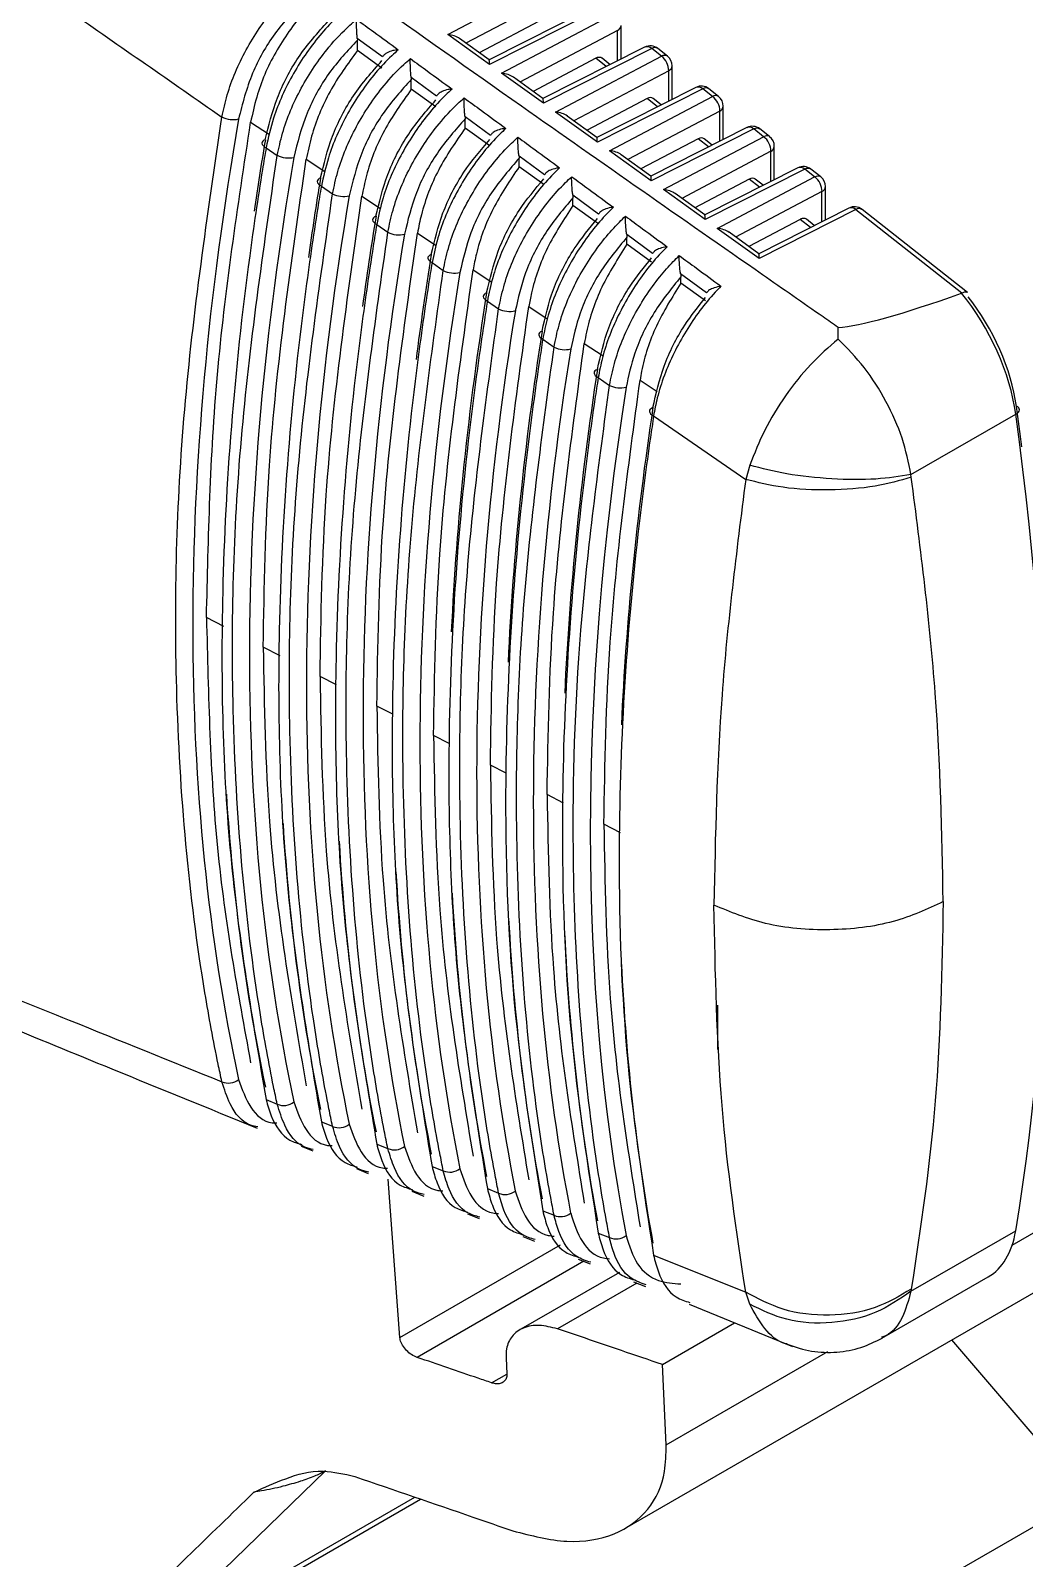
# Model space of a CAD drawing. Extents: x 7 to 135, y 1 to 99.
# Drawn here: x 21.855 to 22.663, y 11.127 to 12.37 of the extents above; entities that cross this region are included whole.
import ezdxf

# ---------------------------------------------------------------- set-up
doc = ezdxf.new("R2010")
doc.units = 0
doc.header["$MEASUREMENT"] = 0
doc.layers.add('OBJECT', color=7, linetype='CONTINUOUS')

msp = doc.modelspace()

# ---------------------------------------------------------------- linework, layer by layer
at = {"layer": 'OBJECT'}
for p, q in [((22.194, 12.3665), (22.2847, 12.4143)), ((22.2906, 12.4025), (22.2089, 12.3594)), ((22.273, 12.3799), (22.2196, 12.3517)), ((22.3126, 12.3889), (22.2277, 12.3459)), ((22.3184, 12.3878), (22.228, 12.3421)), ((22.2378, 12.335), (22.3262, 12.3816)), ((22.228, 12.3421), (22.194, 12.3665)), ((22.3321, 12.3698), (22.2528, 12.3279)), ((22.3321, 12.3451), (22.3321, 12.3698)), ((22.335, 12.3465), (22.335, 12.3738)), ((22.1411, 12.3484), (22.1205, 12.3633)), ((22.1206, 12.3535), (22.1206, 12.362)), ((22.1406, 12.3391), (22.1206, 12.3535)), ((22.2277, 12.3459), (22.2036, 12.3633)), ((22.3541, 12.3562), (22.2715, 12.3144)), ((22.3599, 12.3551), (22.2718, 12.3106)), ((22.3678, 12.3489), (22.3599, 12.3551)), ((22.3727, 12.3489), (22.3648, 12.3551)), ((22.3146, 12.3472), (22.2635, 12.3202)), ((22.2817, 12.3035), (22.3678, 12.3489)), ((22.323, 12.3405), (22.3146, 12.3472)), ((22.3261, 12.342), (22.3195, 12.3472)), ((22.3765, 12.3138), (22.3765, 12.3411)), ((22.185, 12.3165), (22.1643, 12.3315)), ((22.1644, 12.322), (22.1644, 12.33)), ((22.2718, 12.3106), (22.2378, 12.335)), ((22.2715, 12.3144), (22.2474, 12.3318)), ((22.3737, 12.337), (22.2966, 12.2964)), ((22.3737, 12.3124), (22.3737, 12.337)), ((22.1844, 12.3076), (22.1644, 12.322)), ((22.3957, 12.3235), (22.3154, 12.2829)), ((22.4014, 12.3224), (22.3157, 12.279)), ((22.3255, 12.272), (22.4093, 12.3161)), ((22.3676, 12.3093), (22.3611, 12.3145)), ((22.4093, 12.3161), (22.4014, 12.3224)), ((22.4143, 12.3162), (22.4064, 12.3224)), ((22.3157, 12.279), (22.2817, 12.3035)), ((22.3561, 12.3144), (22.3073, 12.2887)), ((22.4152, 12.3043), (22.3404, 12.2649)), ((22.3645, 12.3078), (22.3561, 12.3144)), ((22.4152, 12.2797), (22.4152, 12.3043)), ((22.4181, 12.2812), (22.4181, 12.3083)), ((22.0338, 12.2952), (22.0491, 12.2851)), ((22.2289, 12.2845), (22.2082, 12.2996)), ((22.2083, 12.2904), (22.2083, 12.298)), ((22.2282, 12.2761), (22.2083, 12.2904)), ((22.3154, 12.2829), (22.2912, 12.3002)), ((22.4372, 12.2908), (22.3592, 12.2514)), ((22.4429, 12.2897), (22.3595, 12.2475)), ((22.4509, 12.2834), (22.4429, 12.2897)), ((22.4558, 12.2835), (22.4479, 12.2897)), ((22.3976, 12.2817), (22.3511, 12.2572)), ((22.3694, 12.2404), (22.4509, 12.2834)), ((22.406, 12.2751), (22.3976, 12.2817)), ((22.4091, 12.2766), (22.4026, 12.2817)), ((22.0464, 12.2745), (22.0554, 12.2682)), ((22.079, 12.2651), (22.0942, 12.255)), ((22.2728, 12.2525), (22.252, 12.2677)), ((22.2521, 12.2589), (22.2521, 12.2659)), ((22.3595, 12.2475), (22.3255, 12.272)), ((22.3592, 12.2513), (22.3351, 12.2687)), ((22.4568, 12.2716), (22.3843, 12.2333)), ((22.4568, 12.247), (22.4568, 12.2716)), ((22.4596, 12.2485), (22.4596, 12.2756)), ((22.2721, 12.2446), (22.2521, 12.2589)), ((22.4787, 12.2581), (22.403, 12.2198)), ((22.4844, 12.257), (22.4034, 12.216)), ((22.4924, 12.2507), (22.4844, 12.257)), ((22.4974, 12.2507), (22.4894, 12.257)), ((22.0913, 12.2433), (22.1004, 12.237)), ((22.4034, 12.216), (22.3694, 12.2404)), ((22.4392, 12.249), (22.395, 12.2256)), ((22.4132, 12.2089), (22.4924, 12.2507)), ((22.4476, 12.2424), (22.4392, 12.249)), ((22.4506, 12.2439), (22.4441, 12.249)), ((22.5012, 12.2158), (22.5012, 12.2429)), ((22.1242, 12.2351), (22.1394, 12.225)), ((22.3167, 12.2205), (22.2958, 12.2358)), ((22.2959, 12.2274), (22.2959, 12.2338)), ((22.4031, 12.2198), (22.3789, 12.2372)), ((22.4983, 12.2388), (22.4281, 12.2018)), ((22.4983, 12.2143), (22.4983, 12.2388)), ((22.3159, 12.213), (22.2959, 12.2274)), ((22.4807, 12.2162), (22.4388, 12.1941)), ((22.5202, 12.2254), (22.4469, 12.1883)), ((22.5259, 12.2243), (22.4472, 12.1845)), ((22.4891, 12.2097), (22.4807, 12.2162)), ((22.4921, 12.2112), (22.4857, 12.2163)), ((22.5259, 12.2243), (22.6121, 12.1564)), ((22.6167, 12.1567), (22.5309, 12.2243)), ((22.1363, 12.2121), (22.1454, 12.2058)), ((22.1694, 12.205), (22.1846, 12.195)), ((22.3606, 12.1885), (22.3396, 12.2038)), ((22.4472, 12.1845), (22.4132, 12.2089)), ((22.4469, 12.1883), (22.4228, 12.2057)), ((22.3398, 12.1959), (22.3398, 12.2017)), ((22.3598, 12.1815), (22.3398, 12.1959)), ((22.1813, 12.181), (22.1904, 12.1746)), ((22.2147, 12.1751), (22.2298, 12.1651)), ((22.4045, 12.1564), (22.3834, 12.1718)), ((22.3836, 12.1643), (22.3836, 12.1695)), ((22.4036, 12.15), (22.3836, 12.1643)), ((22.6121, 12.1564), (22.6118, 12.1562)), ((22.2263, 12.1498), (22.2354, 12.1435)), ((22.2599, 12.1452), (22.275, 12.1352)), ((22.5115, 12.1189), (22.5115, 12.1283)), ((22.2713, 12.1187), (22.2805, 12.1123)), ((22.3051, 12.1153), (22.3205, 12.1052)), ((22.3164, 12.0875), (22.3256, 12.0812)), ((22.3504, 12.0855), (22.3644, 12.0763)), ((22.3614, 12.0564), (22.4363, 12.0047)), ((22.5707, 12.0086), (22.656, 12.0578)), ((22.4397, 12.0163), (22.4363, 12.0047)), ((22.571, 12.0064), (22.5707, 12.0086)), ((22.0119, 11.8851), (21.9979, 11.8924)), ((22.0577, 11.8613), (22.044, 11.8684)), ((22.1035, 11.8375), (22.0902, 11.8444)), ((22.1493, 11.8137), (22.1364, 11.8204)), ((22.1951, 11.7899), (22.1825, 11.7964)), ((22.2416, 11.7657), (22.2287, 11.7724)), ((22.2881, 11.7415), (22.2748, 11.7484)), ((22.3346, 11.7174), (22.321, 11.7244)), ((22.6531, 11.382), (23.1352, 11.6603)), ((22.3381, 11.1515), (23.1042, 11.5937)), ((22.4138, 11.5411), (22.4138, 11.577)), ((22.0464, 11.5003), (22.0554, 11.4967)), ((22.0913, 11.4822), (22.1004, 11.4786)), ((22.0748, 11.4625), (22.0843, 11.4587)), ((22.1363, 11.4641), (22.1454, 11.4604)), ((22.1813, 11.446), (22.1904, 11.4423)), ((22.1199, 11.4442), (22.1294, 11.4403)), ((22.1552, 11.3067), (22.1457, 11.4355)), ((22.1649, 11.4258), (22.1745, 11.4219)), ((22.2263, 11.4279), (22.2354, 11.4243)), ((22.21, 11.4074), (22.2196, 11.4035)), ((22.2713, 11.4099), (22.2805, 11.4062)), ((22.2551, 11.389), (22.2647, 11.3851)), ((22.3164, 11.3918), (22.3256, 11.3881)), ((22.5707, 11.3444), (22.656, 11.3936)), ((22.1552, 11.3067), (22.2857, 11.3821)), ((22.3001, 11.3706), (22.3098, 11.3667)), ((22.3614, 11.3738), (22.4363, 11.3438)), ((22.3047, 11.3688), (22.1693, 11.2906)), ((22.3336, 11.3598), (22.2515, 11.3124)), ((22.3479, 11.3511), (22.2833, 11.3139)), ((22.3452, 11.3522), (22.3549, 11.3483)), ((22.547, 11.3062), (22.6336, 11.3562)), ((22.571, 11.3462), (22.5707, 11.3444)), ((22.3903, 11.3338), (22.4744, 11.2995)), ((22.4397, 11.3338), (22.4363, 11.3438)), ((22.3686, 11.2848), (22.4273, 11.3187)), ((22.6037, 11.3048), (22.7128, 11.1775)), ((22.2415, 11.2904), (22.2421, 11.277)), ((22.3717, 11.2195), (22.3686, 11.2848)), ((22.3717, 11.2195), (22.503, 11.2953)), ((22.2296, 11.27), (22.242, 11.2771)), ((22.0947, 11.1985), (21.9334, 11.042)), ((21.8692, 10.6905), (22.7128, 11.1775)), ((21.9085, 11.0233), (22.172, 11.1754)), ((21.9334, 11.042), (22.1673, 11.177))]:
    msp.add_line(p, q, dxfattribs=at)
at = {"layer": 'OBJECT', "flags": 128}
for points in [[(22.0457, 12.281), (22.0445, 12.2805), (22.0436, 12.2798), (22.0431, 12.279), (22.043, 12.2781), (22.0433, 12.2772), (22.044, 12.2763), (22.045, 12.2753), (22.0464, 12.2745)], [(22.0907, 12.2499), (22.0895, 12.2493), (22.0886, 12.2486), (22.0881, 12.2478), (22.088, 12.2469), (22.0882, 12.246), (22.0889, 12.2451), (22.09, 12.2442), (22.0913, 12.2433)], [(22.1357, 12.2187), (22.1345, 12.2182), (22.1336, 12.2175), (22.1331, 12.2166), (22.1329, 12.2158), (22.1332, 12.2148), (22.1339, 12.2139), (22.1349, 12.213), (22.1363, 12.2121)], [(22.1807, 12.1876), (22.1795, 12.187), (22.1786, 12.1863), (22.178, 12.1855), (22.1779, 12.1846), (22.1782, 12.1837), (22.1789, 12.1827), (22.1799, 12.1818), (22.1813, 12.181)], [(22.2257, 12.1564), (22.2245, 12.1559), (22.2236, 12.1552), (22.2231, 12.1543), (22.2229, 12.1534), (22.2232, 12.1525), (22.2239, 12.1516), (22.2249, 12.1506), (22.2263, 12.1498)], [(22.2707, 12.1253), (22.2695, 12.1247), (22.2686, 12.124), (22.2681, 12.1232), (22.268, 12.1223), (22.2683, 12.1214), (22.2689, 12.1204), (22.27, 12.1195), (22.2713, 12.1187)], [(22.3158, 12.0942), (22.3146, 12.0936), (22.3137, 12.0929), (22.3131, 12.0921), (22.313, 12.0912), (22.3133, 12.0902), (22.314, 12.0893), (22.315, 12.0884), (22.3164, 12.0875)], [(22.3609, 12.0631), (22.3596, 12.0625), (22.3587, 12.0618), (22.3582, 12.061), (22.3581, 12.06), (22.3584, 12.0591), (22.359, 12.0581), (22.3601, 12.0572), (22.3614, 12.0564)], [(22.656, 12.0578), (22.6572, 12.0586), (22.6581, 12.0594), (22.6587, 12.0603), (22.6589, 12.0612), (22.6588, 12.0621), (22.6583, 12.0629), (22.6575, 12.0636), (22.6564, 12.0642)]]:
    msp.add_lwpolyline(points, dxfattribs=at)
at = {"layer": 'OBJECT'}
for centre, radius, start, end in [((22.3301, 12.3742), 0.00492, 294.3861, 354.9679), ((22.3587, 12.3473), 0.01, 51.7639, 116.8224), ((22.3562, 12.3512), 0.00536, 45.9465, 112.0976), ((22.3624, 12.3513), 0.00458, 57.7609, 123.2675), ((22.3703, 12.345), 0.00458, 57.7624, 123.2631), ((22.3588, 12.337), 0.0149, 359.9852, 52.9377), ((22.3665, 12.3411), 0.01, 0, 51.7639), ((22.3716, 12.3415), 0.00492, 294.4354, 354.9139), ((22.4002, 12.3146), 0.01, 51.7639, 116.8224), ((22.3977, 12.3185), 0.00536, 45.9425, 112.1024), ((22.4039, 12.3186), 0.00458, 57.7648, 123.2621), ((22.4118, 12.3123), 0.00458, 57.7551, 123.2705), ((22.4004, 12.3043), 0.0149, 359.9818, 52.9411), ((22.4081, 12.3083), 0.01, 0, 51.7639), ((22.4132, 12.3088), 0.00492, 294.4354, 354.9139), ((22.0195, 12.3168), 0.0195, 242.4834, 283.3555), ((22.4417, 12.2819), 0.01, 51.7639, 116.8224), ((22.4392, 12.2858), 0.00536, 45.9537, 112.0966), ((22.4454, 12.2858), 0.00458, 57.7638, 123.2646), ((22.4534, 12.2796), 0.00458, 57.7638, 123.2646), ((22.4419, 12.2716), 0.0149, 359.9823, 52.9411), ((22.4496, 12.2756), 0.01, 0, 51.7639), ((22.0644, 12.2855), 0.0194, 242.5117, 283.5785), ((22.4547, 12.276), 0.00492, 294.3825, 354.9669), ((22.4832, 12.2492), 0.01, 51.7639, 116.8224), ((22.4807, 12.2531), 0.00536, 45.9544, 112.0904), ((22.4869, 12.2531), 0.00458, 57.7628, 123.2641), ((22.4949, 12.2468), 0.00458, 57.7638, 123.2646), ((22.4835, 12.2388), 0.0149, 359.9864, 52.9411), ((22.4912, 12.2429), 0.01, 0, 51.7639), ((22.4963, 12.2433), 0.00492, 294.3867, 354.9672), ((22.1093, 12.2542), 0.0194, 242.5394, 283.8035), ((22.5247, 12.2165), 0.01, 51.7639, 116.8224), ((22.5222, 12.2202), 0.00551, 46.9735, 111.0706), ((22.5284, 12.2203), 0.00473, 58.9352, 122.0932), ((22.1543, 12.2229), 0.0193, 242.5658, 284.0298), ((22.1992, 12.1917), 0.0192, 242.5965, 284.2537), ((22.2442, 12.1604), 0.0191, 242.6289, 284.4759), ((22.2892, 12.1292), 0.019, 242.6535, 284.7044), ((22.3343, 12.098), 0.0189, 242.6858, 284.9285), ((22.0157, 11.527), 0.0132, 246.6379, 308.8028), ((22.0607, 11.5088), 0.0133, 246.6042, 308.6307), ((22.1057, 11.4907), 0.0133, 246.572, 308.4581), ((22.1507, 11.4727), 0.0133, 246.5387, 308.2855), ((22.1957, 11.4546), 0.0133, 246.5076, 308.1105), ((22.2408, 11.4365), 0.0134, 246.4772, 307.9339), ((22.2858, 11.4185), 0.0134, 246.4419, 307.7602), ((22.3309, 11.4004), 0.0134, 246.4113, 307.5825)]:
    msp.add_arc(centre, radius, start, end, dxfattribs=at)
for centre, major_axis, ratio, start_param, end_param in [((22.1928, 12.3587), (0.0141, -0.001), 0.559485, 0.734923, 1.521949), ((22.2268, 12.3343), (0.0009, 0.0117), 0.071971, 5.452479, 6.239505), ((22.3141, 12.3387), (0.00494, 0.00879), 0.568104, 6.194257, 7.004066), ((22.2366, 12.3272), (0.0141, -0.001), 0.559485, 0.734923, 1.521949), ((22.3557, 12.306), (0.00494, 0.00879), 0.568104, 6.194257, 7.004066), ((22.2706, 12.3028), (0.0009, 0.0117), 0.071971, 5.452479, 6.239505), ((22.2805, 12.2957), (0.0141, -0.001), 0.559485, 0.734923, 1.521949), ((23.5685, 12.7834), (1.1233, 1.9121), 0.582398, 2.143158, 2.577949), ((23.5641, 12.7876), (1.094, 1.9283), 0.572321, 2.13731, 2.166983), ((22.3144, 12.2712), (0.0009, 0.0117), 0.071971, 5.452479, 6.239505), ((22.3972, 12.2732), (0.00494, 0.00879), 0.568104, 6.194257, 7.004066), ((23.6123, 12.7581), (1.1217, 1.9093), 0.582398, 2.146521, 2.574586), ((22.3243, 12.2642), (0.0141, -0.001), 0.559485, 0.734923, 1.521949), ((23.6079, 12.7623), (1.0924, 1.9255), 0.572321, 2.140675, 2.173857), ((22.3583, 12.2397), (0.0009, 0.0117), 0.071971, 5.452479, 6.239505), ((22.3681, 12.2326), (0.0141, -0.001), 0.559485, 0.734923, 1.521949), ((22.4388, 12.2405), (0.00494, 0.00879), 0.568104, 6.194257, 7.004066), ((23.6562, 12.7328), (1.12, 1.9065), 0.582398, 2.149892, 2.571215), ((23.6518, 12.737), (1.0908, 1.9226), 0.572321, 2.144048, 2.18183), ((22.4021, 12.2082), (0.0009, 0.0117), 0.071971, 5.452479, 6.239505), ((22.4803, 12.2078), (0.00494, 0.00879), 0.568104, 6.194257, 7.004066), ((23.7, 12.7075), (1.1184, 1.9037), 0.582398, 2.153271, 2.567836), ((22.412, 12.2011), (0.0141, -0.001), 0.559485, 0.734923, 1.521949), ((23.6956, 12.7117), (1.0892, 1.9198), 0.572321, 2.147429, 2.191507), ((22.446, 12.1767), (0.0009, 0.0117), 0.071971, 5.452479, 6.239505), ((23.7439, 12.6822), (1.1167, 1.9009), 0.582398, 2.156658, 2.564449), ((23.7394, 12.6864), (1.0876, 1.917), 0.572321, 2.150818, 2.29594), ((24.1063, 12.9737), (1.6104, 0.8416), 0.051024, 3.256373, 3.497487), ((22.5765, 12.0906), (-0.0558, 0.1063), 0.548821, 4.130778, 5.067399), ((22.584, 12.0944), (-0.0508, 0.0976), 0.546171, 4.132561, 5.054095), ((23.7877, 12.6569), (1.1151, 1.898), 0.582398, 2.160053, 2.561054), ((23.7833, 12.6611), (1.086, 1.9142), 0.572321, 2.154215, 2.296337), ((23.8315, 12.6316), (1.1135, 1.8952), 0.582398, 2.163457, 2.55765), ((23.8271, 12.6358), (1.0844, 1.9113), 0.572321, 2.15762, 2.296908), ((23.8754, 12.6062), (1.1118, 1.8924), 0.582398, 2.166868, 2.554239), ((23.871, 12.6104), (1.0828, 1.9085), 0.572321, 2.161034, 2.297801), ((21.1734, 12.6765), (-1.0403, 1.9967), 0.546312, 3.768959, 4.132467), ((21.1809, 12.6804), (-1.0353, 1.9881), 0.546171, 4.115838, 4.132561), ((23.5641, 12.7876), (1.094, 1.9283), 0.572321, 2.422794, 2.566341), ((23.6079, 12.7623), (1.0924, 1.9255), 0.572321, 2.422791, 2.562976), ((23.6518, 12.737), (1.0908, 1.9226), 0.572321, 2.417411, 2.559603), ((23.6956, 12.7117), (1.0892, 1.9198), 0.572321, 2.418022, 2.556222), ((23.7394, 12.6864), (1.0876, 1.917), 0.572321, 2.414283, 2.552833), ((23.7833, 12.6611), (1.086, 1.9142), 0.572321, 2.412602, 2.549436), ((23.8271, 12.6358), (1.0844, 1.9113), 0.572321, 2.405638, 2.546031), ((23.871, 12.6104), (1.0828, 1.9085), 0.572321, 2.400985, 2.542617), ((22.5765, 11.4618), (-0.0558, 0.1063), 0.548821, 3.163545, 3.76727)]:
    msp.add_ellipse(centre, major_axis=major_axis, ratio=ratio, start_param=start_param, end_param=end_param, dxfattribs=at)
for points, knots in [([(21.7142, 12.5056), (21.7715, 12.4656), (21.8702, 12.3969), (21.9691, 12.3282), (22.0104, 12.2994)], [0, 0, 0, 0, 0.581449, 1, 1, 1, 1]), ([(22.5115, 12.1283), (22.5074, 12.1311), (22.4869, 12.1454), (22.4009, 12.2053), (22.2356, 12.3207), (22.0882, 12.4254), (22.0055, 12.4841)], [0, 0, 0, 0, 0.024148, 0.120739, 0.507103, 1, 1, 1, 1]), ([(22.0104, 12.2994), (22.0117, 12.3054), (22.0157, 12.3234), (22.029, 12.3546), (22.0494, 12.3848), (22.0662, 12.4024), (22.0743, 12.4093), (22.0762, 12.4108)], [0, 0, 0, 0, 0.147377, 0.444496, 0.741155, 0.94022, 1, 1, 1, 1]), ([(22.0767, 12.394), (22.0687, 12.3854), (22.0525, 12.3683), (22.0331, 12.3338), (22.0271, 12.3102), (22.024, 12.2978)], [0, 0, 0, 0, 0.320861, 0.641679, 1, 1, 1, 1]), ([(22.0767, 12.385), (22.0688, 12.3743), (22.0528, 12.353), (22.0393, 12.3208), (22.0353, 12.302), (22.0338, 12.2952)], [0, 0, 0, 0, 0.390005, 0.779955, 1, 1, 1, 1]), ([(22.0457, 12.281), (22.0485, 12.2923), (22.0539, 12.3149), (22.072, 12.3496), (22.0883, 12.3679), (22.0967, 12.3773)], [0, 0, 0, 0, 0.327832, 0.655736, 1, 1, 1, 1]), ([(22.1101, 12.3861), (22.1083, 12.3845), (22.1019, 12.3789), (22.087, 12.3632), (22.0676, 12.3355), (22.0526, 12.3025), (22.0481, 12.2825), (22.0464, 12.2745)], [0, 0, 0, 0, 0.059553, 0.208064, 0.505163, 0.802608, 1, 1, 1, 1]), ([(22.0554, 12.2682), (22.0567, 12.2742), (22.0606, 12.2922), (22.0738, 12.3234), (22.0939, 12.3533), (22.1103, 12.3706), (22.1181, 12.3773), (22.1199, 12.3789)], [0, 0, 0, 0, 0.148954, 0.449261, 0.749101, 0.940502, 1, 1, 1, 1]), ([(22.1199, 12.3789), (22.1246, 12.3755), (22.1359, 12.3673), (22.1472, 12.359), (22.1538, 12.3541)], [0, 0, 0, 0, 0.412527, 1, 1, 1, 1]), ([(22.1205, 12.3633), (22.1204, 12.3644), (22.1202, 12.3667), (22.12, 12.3711), (22.1199, 12.3753), (22.1199, 12.3779), (22.1199, 12.3789), (22.1199, 12.3789)], [0, 0, 0, 0, 0.197195, 0.440804, 0.768929, 0.992204, 1, 1, 1, 1]), ([(22.1206, 12.362), (22.1126, 12.3534), (22.0965, 12.336), (22.0777, 12.3017), (22.0719, 12.2786), (22.0689, 12.2666)], [0, 0, 0, 0, 0.3247441, 0.6494484, 1, 1, 1, 1]), ([(22.1206, 12.3535), (22.1127, 12.3427), (22.097, 12.3211), (22.0841, 12.2894), (22.0803, 12.2713), (22.079, 12.2651)], [0, 0, 0, 0, 0.397552, 0.795055, 1, 1, 1, 1]), ([(22.1538, 12.3541), (22.1521, 12.3525), (22.1457, 12.3468), (22.1309, 12.331), (22.1118, 12.3031), (22.0973, 12.2705), (22.093, 12.2509), (22.0913, 12.2433)], [0, 0, 0, 0, 0.059279, 0.209423, 0.509833, 0.8106, 1, 1, 1, 1]), ([(22.1205, 12.3633), (22.1205, 12.3633), (22.1206, 12.3629), (22.1206, 12.3624), (22.1206, 12.362)], [0, 0, 0, 0, 0.0985, 1, 1, 1, 1]), ([(22.1538, 12.3541), (22.1538, 12.3541), (22.1523, 12.354), (22.1491, 12.3535), (22.1453, 12.3521), (22.1424, 12.3503), (22.1415, 12.349), (22.1411, 12.3484)], [0, 0, 0, 0, 0.008079, 0.282732, 0.5938, 0.796128, 1, 1, 1, 1]), ([(22.0907, 12.2499), (22.0934, 12.2611), (22.0987, 12.2837), (22.1166, 12.3181), (22.1325, 12.3362), (22.1406, 12.3453)], [0, 0, 0, 0, 0.331873, 0.663815, 1, 1, 1, 1]), ([(22.1004, 12.237), (22.1017, 12.243), (22.1055, 12.261), (22.1187, 12.2922), (22.1385, 12.3217), (22.1544, 12.3389), (22.1619, 12.3454), (22.1637, 12.347)], [0, 0, 0, 0, 0.150605, 0.454244, 0.757411, 0.940777, 1, 1, 1, 1]), ([(22.1643, 12.3315), (22.1642, 12.3325), (22.164, 12.3349), (22.1637, 12.3394), (22.1636, 12.3435), (22.1636, 12.346), (22.1637, 12.3469), (22.1637, 12.347)], [0, 0, 0, 0, 0.201837, 0.452546, 0.789369, 0.992111, 1, 1, 1, 1]), ([(22.1637, 12.347), (22.1683, 12.3436), (22.1796, 12.3353), (22.1909, 12.327), (22.1976, 12.3222)], [0, 0, 0, 0, 0.412497, 1, 1, 1, 1]), ([(22.1644, 12.33), (22.1565, 12.3212), (22.1406, 12.3036), (22.1223, 12.2697), (22.1168, 12.247), (22.1139, 12.2354)], [0, 0, 0, 0, 0.328832, 0.657619, 1, 1, 1, 1]), ([(22.1643, 12.3315), (22.1643, 12.3314), (22.1644, 12.3309), (22.1644, 12.3304), (22.1644, 12.33)], [0, 0, 0, 0, 0.1620447, 1, 1, 1, 1]), ([(22.1644, 12.322), (22.1567, 12.311), (22.1411, 12.2892), (22.1289, 12.2581), (22.1254, 12.2406), (22.1242, 12.2351)], [0, 0, 0, 0, 0.405543, 0.811029, 1, 1, 1, 1]), ([(22.1976, 12.3222), (22.1958, 12.3206), (22.1896, 12.3148), (22.1749, 12.2988), (22.1559, 12.2707), (22.1419, 12.2384), (22.1378, 12.2193), (22.1363, 12.2121)], [0, 0, 0, 0, 0.0590024, 0.2108554, 0.5147326, 0.8189782, 1, 1, 1, 1]), ([(22.1454, 12.2058), (22.1466, 12.2118), (22.1504, 12.2298), (22.1635, 12.261), (22.183, 12.2902), (22.1986, 12.3071), (22.2056, 12.3134), (22.2074, 12.315)], [0, 0, 0, 0, 0.152332, 0.45946, 0.766109, 0.941052, 1, 1, 1, 1]), ([(22.1976, 12.3222), (22.1975, 12.3222), (22.1964, 12.3221), (22.1936, 12.3217), (22.1897, 12.3204), (22.1864, 12.3185), (22.1854, 12.3171), (22.185, 12.3165)], [0, 0, 0, 0, 0.0081507, 0.2069055, 0.5377494, 0.7912597, 1, 1, 1, 1]), ([(22.2074, 12.315), (22.2121, 12.3116), (22.2234, 12.3033), (22.2347, 12.295), (22.2413, 12.2902)], [0, 0, 0, 0, 0.412464, 1, 1, 1, 1]), ([(22.2082, 12.2996), (22.208, 12.3007), (22.2077, 12.3031), (22.2075, 12.3076), (22.2074, 12.3117), (22.2074, 12.3141), (22.2074, 12.315), (22.2074, 12.315)], [0, 0, 0, 0, 0.20674, 0.464932, 0.810713, 0.992038, 1, 1, 1, 1]), ([(22.1357, 12.2187), (22.1383, 12.23), (22.1436, 12.2525), (22.1612, 12.2865), (22.1767, 12.3044), (22.1844, 12.3133)], [0, 0, 0, 0, 0.336125, 0.672319, 1, 1, 1, 1]), ([(22.0104, 11.5148), (22.0094, 11.5196), (22.0044, 11.5433), (21.9855, 11.6451), (21.9696, 11.8193), (21.9752, 12.0595), (21.9987, 12.2194), (22.0104, 12.2994)], [0, 0, 0, 0, 0.020664, 0.103331, 0.434809, 0.717404, 1, 1, 1, 1]), ([(21.9979, 11.8924), (21.9994, 11.9576), (22.0023, 12.0879), (22.0233, 12.2262), (22.0338, 12.2952)], [0, 0, 0, 0, 0.500491, 1, 1, 1, 1]), ([(22.2083, 12.298), (22.2004, 12.2891), (22.1846, 12.2713), (22.1669, 12.2376), (22.1616, 12.2154), (22.1589, 12.2042)], [0, 0, 0, 0, 0.333135, 0.666223, 1, 1, 1, 1]), ([(22.2083, 12.2904), (22.2006, 12.2794), (22.1853, 12.2574), (22.1738, 12.2269), (22.1704, 12.21), (22.1694, 12.205)], [0, 0, 0, 0, 0.41401, 0.827963, 1, 1, 1, 1]), ([(22.2413, 12.2902), (22.2396, 12.2886), (22.2334, 12.2827), (22.2188, 12.2665), (22.2001, 12.2382), (22.1866, 12.2063), (22.1827, 12.1877), (22.1813, 12.181)], [0, 0, 0, 0, 0.0587321, 0.212375, 0.5198861, 0.8277772, 1, 1, 1, 1]), ([(22.2082, 12.2996), (22.2082, 12.2995), (22.2082, 12.2989), (22.2083, 12.2984), (22.2083, 12.298)], [0, 0, 0, 0, 0.2141516, 1, 1, 1, 1]), ([(22.2413, 12.2902), (22.2413, 12.2902), (22.2403, 12.2901), (22.2375, 12.2897), (22.2337, 12.2885), (22.2304, 12.2866), (22.2293, 12.2852), (22.2289, 12.2845)], [0, 0, 0, 0, 0.0082326, 0.1870017, 0.5256311, 0.7861812, 1, 1, 1, 1]), ([(22.1807, 12.1876), (22.1833, 12.1988), (22.1886, 12.2214), (22.2058, 12.2549), (22.2209, 12.2726), (22.2282, 12.2812)], [0, 0, 0, 0, 0.3406012, 0.6812768, 1, 1, 1, 1]), ([(22.1904, 12.1746), (22.1916, 12.1806), (22.1954, 12.1986), (22.2084, 12.2298), (22.2276, 12.2587), (22.2427, 12.2753), (22.2494, 12.2814), (22.2511, 12.283)], [0, 0, 0, 0, 0.154143, 0.464927, 0.77522, 0.941323, 1, 1, 1, 1]), ([(22.2511, 12.283), (22.2558, 12.2796), (22.2671, 12.2713), (22.2784, 12.263), (22.285, 12.2581)], [0, 0, 0, 0, 0.412431, 1, 1, 1, 1]), ([(22.252, 12.2677), (22.2518, 12.2688), (22.2515, 12.2712), (22.2512, 12.2759), (22.2511, 12.2799), (22.2511, 12.2822), (22.2511, 12.2829), (22.2511, 12.283)], [0, 0, 0, 0, 0.211947, 0.477995, 0.832967, 0.991967, 1, 1, 1, 1]), ([(22.0464, 12.2745), (22.0454, 12.2686), (22.0405, 12.2391), (22.0222, 12.1158), (22.0072, 11.9255), (22.0129, 11.6954), (22.0352, 11.5654), (22.0464, 11.5003)], [0, 0, 0, 0, 0.020947, 0.104745, 0.44076, 0.72038, 1, 1, 1, 1]), ([(22.0554, 11.4967), (22.0544, 11.5014), (22.0494, 11.5252), (22.0309, 11.6273), (22.0157, 11.7998), (22.0216, 12.0356), (22.0441, 12.1907), (22.0554, 12.2682)], [0, 0, 0, 0, 0.021019, 0.105106, 0.44228, 0.72114, 1, 1, 1, 1]), ([(22.044, 11.8684), (22.0449, 11.9172), (22.0471, 12.0452), (22.0668, 12.1811), (22.079, 12.2651)], [0, 0, 0, 0, 0.38188, 1, 1, 1, 1]), ([(22.2521, 12.2659), (22.2443, 12.2569), (22.2286, 12.2389), (22.2115, 12.2055), (22.2064, 12.1837), (22.204, 12.1731)], [0, 0, 0, 0, 0.337675, 0.675295, 1, 1, 1, 1]), ([(22.252, 12.2677), (22.252, 12.2676), (22.2521, 12.267), (22.2521, 12.2664), (22.2521, 12.2659)], [0, 0, 0, 0, 0.257404, 1, 1, 1, 1]), ([(22.2521, 12.2589), (22.2446, 12.2478), (22.2295, 12.2255), (22.2186, 12.1957), (22.2155, 12.1794), (22.2147, 12.1751)], [0, 0, 0, 0, 0.423012, 0.84596, 1, 1, 1, 1]), ([(22.285, 12.2581), (22.2834, 12.2565), (22.2772, 12.2506), (22.2628, 12.2342), (22.2443, 12.2057), (22.2313, 12.1743), (22.2276, 12.1561), (22.2263, 12.1498)], [0, 0, 0, 0, 0.058464, 0.213983, 0.525307, 0.837022, 1, 1, 1, 1]), ([(22.285, 12.2581), (22.285, 12.2581), (22.2841, 12.258), (22.2815, 12.2576), (22.2777, 12.2565), (22.2743, 12.2546), (22.2733, 12.2532), (22.2728, 12.2525)], [0, 0, 0, 0, 0.008321, 0.166408, 0.512965, 0.780846, 1, 1, 1, 1]), ([(22.0913, 12.2433), (22.0903, 12.2374), (22.0855, 12.208), (22.0675, 12.0848), (22.0533, 11.897), (22.0593, 11.6717), (22.0806, 11.5454), (22.0913, 11.4822)], [0, 0, 0, 0, 0.021311, 0.106568, 0.448432, 0.724216, 1, 1, 1, 1]), ([(22.2257, 12.1564), (22.2283, 12.1677), (22.2335, 12.1902), (22.2505, 12.2233), (22.2651, 12.2408), (22.2721, 12.2491)], [0, 0, 0, 0, 0.345326, 0.690726, 1, 1, 1, 1]), ([(22.2354, 12.1435), (22.2367, 12.1494), (22.2404, 12.1674), (22.2533, 12.1986), (22.2722, 12.2271), (22.2869, 12.2435), (22.2932, 12.2493), (22.2949, 12.2509)], [0, 0, 0, 0, 0.156042, 0.470659, 0.784781, 0.941593, 1, 1, 1, 1]), ([(22.2958, 12.2358), (22.2956, 12.2369), (22.2953, 12.2394), (22.295, 12.2441), (22.2948, 12.248), (22.2948, 12.2503), (22.2949, 12.2509), (22.2949, 12.2509)], [0, 0, 0, 0, 0.217444, 0.491747, 0.856139, 0.991889, 1, 1, 1, 1]), ([(22.2949, 12.2509), (22.2995, 12.2475), (22.3108, 12.2392), (22.3221, 12.2309), (22.3288, 12.226)], [0, 0, 0, 0, 0.412396, 1, 1, 1, 1]), ([(22.1004, 11.4786), (22.0994, 11.4833), (22.0945, 11.5072), (22.0763, 11.6095), (22.0619, 11.7803), (22.0681, 12.0117), (22.0896, 12.1619), (22.1004, 12.237)], [0, 0, 0, 0, 0.021386, 0.106942, 0.450009, 0.725005, 1, 1, 1, 1]), ([(22.0902, 11.8444), (22.091, 11.8932), (22.0933, 12.0192), (22.1125, 12.1531), (22.1242, 12.2351)], [0, 0, 0, 0, 0.387367, 1, 1, 1, 1]), ([(22.2959, 12.2338), (22.2882, 12.2247), (22.2727, 12.2064), (22.2562, 12.1734), (22.2513, 12.1521), (22.249, 12.1419)], [0, 0, 0, 0, 0.342462, 0.684873, 1, 1, 1, 1]), ([(22.2958, 12.2358), (22.2958, 12.2356), (22.2959, 12.2349), (22.2959, 12.2343), (22.2959, 12.2338)], [0, 0, 0, 0, 0.29367, 1, 1, 1, 1]), ([(22.2959, 12.2274), (22.2885, 12.2161), (22.2737, 12.1937), (22.2635, 12.1645), (22.2606, 12.1489), (22.2599, 12.1452)], [0, 0, 0, 0, 0.432599, 0.86514, 1, 1, 1, 1]), ([(22.2707, 12.1253), (22.2733, 12.1366), (22.2784, 12.1591), (22.2951, 12.1917), (22.3094, 12.209), (22.3159, 12.217)], [0, 0, 0, 0, 0.350317, 0.700707, 1, 1, 1, 1]), ([(22.3288, 12.226), (22.3271, 12.2244), (22.321, 12.2185), (22.3067, 12.2019), (22.2885, 12.1732), (22.276, 12.1422), (22.2725, 12.1244), (22.2713, 12.1187)], [0, 0, 0, 0, 0.058202, 0.215691, 0.531014, 0.846743, 1, 1, 1, 1]), ([(22.2805, 12.1123), (22.2817, 12.1183), (22.2854, 12.1362), (22.2982, 12.1674), (22.3168, 12.1956), (22.3311, 12.2116), (22.3369, 12.2172), (22.3386, 12.2188)], [0, 0, 0, 0, 0.158035, 0.476677, 0.794817, 0.9418599, 1, 1, 1, 1]), ([(22.3288, 12.226), (22.3287, 12.226), (22.328, 12.226), (22.3254, 12.2256), (22.3217, 12.2245), (22.3182, 12.2226), (22.3172, 12.2212), (22.3167, 12.2205)], [0, 0, 0, 0, 0.008467, 0.145055, 0.499706, 0.775224, 1, 1, 1, 1]), ([(22.3386, 12.2188), (22.3432, 12.2154), (22.3545, 12.2071), (22.3658, 12.1988), (22.3725, 12.1939)], [0, 0, 0, 0, 0.412355, 1, 1, 1, 1]), ([(22.3396, 12.2038), (22.3394, 12.2049), (22.3391, 12.2075), (22.3387, 12.2123), (22.3386, 12.2161), (22.3386, 12.2183), (22.3386, 12.2188), (22.3386, 12.2188)], [0, 0, 0, 0, 0.223273, 0.506276, 0.880292, 0.991808, 1, 1, 1, 1]), ([(22.1363, 12.2121), (22.1353, 12.2062), (22.1306, 12.1768), (22.1129, 12.0537), (22.0994, 11.8685), (22.1057, 11.6479), (22.1261, 11.5254), (22.1363, 11.4641)], [0, 0, 0, 0, 0.021688, 0.108454, 0.456373, 0.728187, 1, 1, 1, 1]), ([(22.1454, 11.4604), (22.1444, 11.4652), (22.1396, 11.4891), (22.1217, 11.5917), (22.108, 11.7608), (22.1145, 11.9879), (22.1351, 12.1332), (22.1454, 12.2058)], [0, 0, 0, 0, 0.021766, 0.108843, 0.45801, 0.729005, 1, 1, 1, 1]), ([(22.1364, 11.8204), (22.1372, 11.8692), (22.1394, 11.9933), (22.1581, 12.1251), (22.1694, 12.205)], [0, 0, 0, 0, 0.393082, 1, 1, 1, 1]), ([(22.3396, 12.2038), (22.3396, 12.2036), (22.3398, 12.2029), (22.3398, 12.2022), (22.3398, 12.2017)], [0, 0, 0, 0, 0.324216, 1, 1, 1, 1]), ([(22.3398, 12.2017), (22.3321, 12.1924), (22.3167, 12.1739), (22.3008, 12.1412), (22.2962, 12.1205), (22.2941, 12.1108)], [0, 0, 0, 0, 0.34753, 0.695001, 1, 1, 1, 1]), ([(22.3398, 12.1959), (22.3325, 12.1845), (22.3179, 12.1618), (22.3084, 12.1333), (22.3057, 12.1184), (22.3051, 12.1153)], [0, 0, 0, 0, 0.442845, 0.88563, 1, 1, 1, 1]), ([(22.3725, 12.1939), (22.3709, 12.1923), (22.3648, 12.1863), (22.3507, 12.1695), (22.3327, 12.1407), (22.3208, 12.1101), (22.3174, 12.0928), (22.3164, 12.0875)], [0, 0, 0, 0, 0.057938, 0.217496, 0.537031, 0.856977, 1, 1, 1, 1]), ([(22.3725, 12.1939), (22.3724, 12.1939), (22.3718, 12.1938), (22.3694, 12.1935), (22.3657, 12.1924), (22.3622, 12.1906), (22.3611, 12.1891), (22.3606, 12.1885)], [0, 0, 0, 0, 0.008535, 0.122917, 0.485787, 0.769308, 1, 1, 1, 1]), ([(22.1813, 12.181), (22.1803, 12.1751), (22.1757, 12.1457), (22.1584, 12.0227), (22.1455, 11.8401), (22.1521, 11.6241), (22.1715, 11.5054), (22.1813, 11.446)], [0, 0, 0, 0, 0.022079, 0.110408, 0.464597, 0.732298, 1, 1, 1, 1]), ([(22.3158, 12.0942), (22.3183, 12.1054), (22.3234, 12.1279), (22.3398, 12.1601), (22.3536, 12.1772), (22.3598, 12.1848)], [0, 0, 0, 0, 0.355594, 0.71127, 1, 1, 1, 1]), ([(22.3256, 12.0812), (22.3268, 12.0871), (22.3304, 12.105), (22.3432, 12.1362), (22.3614, 12.164), (22.3752, 12.1798), (22.3807, 12.1851), (22.3823, 12.1867)], [0, 0, 0, 0, 0.16013, 0.483, 0.805363, 0.942121, 1, 1, 1, 1]), ([(22.3823, 12.1867), (22.387, 12.1833), (22.3983, 12.175), (22.4096, 12.1667), (22.4162, 12.1618)], [0, 0, 0, 0, 0.412314, 1, 1, 1, 1]), ([(22.3834, 12.1718), (22.3832, 12.173), (22.3828, 12.1756), (22.3824, 12.1804), (22.3823, 12.1842), (22.3823, 12.1863), (22.3823, 12.1867), (22.3823, 12.1867)], [0, 0, 0, 0, 0.229447, 0.5216084, 0.9054496, 0.9917215, 1, 1, 1, 1]), ([(22.1904, 11.4423), (22.1895, 11.4471), (22.1847, 11.4711), (22.1671, 11.574), (22.1542, 11.7413), (22.1609, 11.964), (22.1806, 12.1044), (22.1904, 12.1746)], [0, 0, 0, 0, 0.02216, 0.110812, 0.466297, 0.733148, 1, 1, 1, 1]), ([(22.1825, 11.7964), (22.1834, 11.8452), (22.1855, 11.9675), (22.2037, 12.0971), (22.2147, 12.1751)], [0, 0, 0, 0, 0.399041, 1, 1, 1, 1]), ([(22.3836, 12.1695), (22.376, 12.1601), (22.3608, 12.1414), (22.3455, 12.1091), (22.3411, 12.0889), (22.3391, 12.0797)], [0, 0, 0, 0, 0.3528925, 0.7057273, 1, 1, 1, 1]), ([(22.3834, 12.1718), (22.3835, 12.1715), (22.3836, 12.1708), (22.3836, 12.17), (22.3836, 12.1695)], [0, 0, 0, 0, 0.349915, 1, 1, 1, 1]), ([(22.3836, 12.1643), (22.3765, 12.1529), (22.3621, 12.13), (22.3533, 12.1022), (22.3508, 12.0879), (22.3504, 12.0855)], [0, 0, 0, 0, 0.453822, 0.907586, 1, 1, 1, 1]), ([(22.4162, 12.1618), (22.4146, 12.1602), (22.4087, 12.154), (22.3947, 12.1372), (22.3769, 12.1081), (22.3655, 12.078), (22.3623, 12.0612), (22.3614, 12.0564)], [0, 0, 0, 0, 0.057677, 0.219414, 0.543375, 0.867764, 1, 1, 1, 1]), ([(22.4162, 12.1618), (22.4162, 12.1618), (22.4157, 12.1617), (22.4133, 12.1613), (22.4098, 12.1603), (22.4061, 12.1585), (22.405, 12.1571), (22.4045, 12.1564)], [0, 0, 0, 0, 0.008641, 0.099971, 0.471201, 0.763081, 1, 1, 1, 1]), ([(22.6121, 12.1564), (22.6129, 12.1567), (22.6144, 12.1573), (22.616, 12.1573), (22.6164, 12.1568), (22.6166, 12.1566)], [0, 0, 0, 0, 0.411392, 0.822624, 1, 1, 1, 1]), ([(22.2263, 12.1498), (22.2254, 12.1439), (22.2208, 12.1145), (22.2038, 11.9917), (22.1916, 11.8116), (22.1984, 11.6003), (22.217, 11.4854), (22.2263, 11.4279)], [0, 0, 0, 0, 0.022484, 0.112433, 0.473119, 0.736559, 1, 1, 1, 1]), ([(22.2354, 11.4243), (22.2345, 11.4291), (22.2298, 11.4531), (22.2126, 11.5562), (22.2004, 11.7217), (22.2074, 11.9401), (22.2261, 12.0757), (22.2354, 12.1435)], [0, 0, 0, 0, 0.022568, 0.112852, 0.474885, 0.737443, 1, 1, 1, 1]), ([(22.2287, 11.7724), (22.2295, 11.8212), (22.2317, 11.9416), (22.2494, 12.0693), (22.2599, 12.1452)], [0, 0, 0, 0, 0.4052594, 1, 1, 1, 1]), ([(22.3609, 12.0631), (22.3634, 12.0743), (22.3684, 12.0968), (22.3844, 12.1285), (22.3978, 12.1453), (22.4036, 12.1526)], [0, 0, 0, 0, 0.361188, 0.722456, 1, 1, 1, 1]), ([(22.2713, 12.1187), (22.2704, 12.1128), (22.2659, 12.0834), (22.2493, 11.9607), (22.2378, 11.7832), (22.2448, 11.5766), (22.2625, 11.4654), (22.2713, 11.4099)], [0, 0, 0, 0, 0.022904, 0.114532, 0.481956, 0.740978, 1, 1, 1, 1]), ([(22.5115, 12.1189), (22.5039, 12.1123), (22.4888, 12.0992), (22.4683, 12.0732), (22.4508, 12.0448), (22.4434, 12.0258), (22.4397, 12.0163)], [0, 0, 0, 0, 0.249999, 0.499999, 0.750001, 1, 1, 1, 1]), ([(22.5707, 12.0086), (22.5687, 12.0184), (22.5647, 12.0382), (22.5511, 12.0683), (22.5333, 12.0966), (22.5188, 12.1115), (22.5115, 12.1189)], [0, 0, 0, 0, 0.25, 0.4999999, 0.7500004, 1, 1, 1, 1]), ([(22.2805, 11.4062), (22.2796, 11.411), (22.275, 11.4351), (22.2581, 11.5385), (22.2466, 11.7022), (22.2538, 11.9162), (22.2716, 12.0469), (22.2805, 12.1123)], [0, 0, 0, 0, 0.022991, 0.114968, 0.483793, 0.741896, 1, 1, 1, 1]), ([(22.2748, 11.7484), (22.2757, 11.7973), (22.2778, 11.9158), (22.295, 12.0414), (22.3051, 12.1153)], [0, 0, 0, 0, 0.411755, 1, 1, 1, 1]), ([(22.3164, 12.0875), (22.3155, 12.0816), (22.311, 12.0523), (22.2947, 11.9297), (22.2839, 11.7548), (22.2912, 11.5528), (22.308, 11.4455), (22.3164, 11.3918)], [0, 0, 0, 0, 0.023339, 0.116711, 0.491126, 0.745563, 1, 1, 1, 1]), ([(22.3256, 11.3881), (22.3247, 11.393), (22.3202, 11.4171), (22.3036, 11.5207), (22.2927, 11.6827), (22.3002, 11.8923), (22.3171, 12.0182), (22.3256, 12.0812)], [0, 0, 0, 0, 0.02343, 0.117165, 0.493037, 0.746519, 1, 1, 1, 1]), ([(22.321, 11.7244), (22.3219, 11.7733), (22.3239, 11.8901), (22.3407, 12.0136), (22.3504, 12.0855)], [0, 0, 0, 0, 0.418548, 1, 1, 1, 1]), ([(22.3614, 12.0564), (22.3606, 12.0505), (22.3562, 12.0212), (22.3402, 11.8988), (22.3301, 11.7264), (22.3375, 11.529), (22.3535, 11.4255), (22.3614, 11.3738)], [0, 0, 0, 0, 0.023792, 0.118973, 0.500647, 0.750324, 1, 1, 1, 1]), ([(22.5707, 12.0086), (22.5616, 12.0071), (22.5427, 12.0042), (22.5064, 12.0046), (22.4695, 12.0085), (22.4494, 12.0137), (22.4397, 12.0163)], [0, 0, 0, 0, 0.241561, 0.499999, 0.758439, 1, 1, 1, 1]), ([(22.4363, 12.0047), (22.4288, 11.9458), (22.4138, 11.8272), (22.4116, 11.715), (22.4105, 11.6585)], [0, 0, 0, 0, 0.496376, 1, 1, 1, 1]), ([(22.571, 12.0064), (22.5616, 12.0037), (22.5421, 11.9982), (22.5044, 11.9954), (22.4664, 11.9972), (22.4461, 12.0023), (22.4363, 12.0047)], [0, 0, 0, 0, 0.24117, 0.499999, 0.75883, 1, 1, 1, 1]), ([(22.5969, 11.6613), (22.5958, 11.7173), (22.5937, 11.8293), (22.5786, 11.9474), (22.571, 12.0064)], [0, 0, 0, 0, 0.5, 1, 1, 1, 1]), ([(21.9979, 11.8924), (21.9994, 11.8289), (22.0023, 11.702), (22.0233, 11.5875), (22.0338, 11.5303)], [0, 0, 0, 0, 0.500491, 1, 1, 1, 1]), ([(22.044, 11.8684), (22.0449, 11.8205), (22.0471, 11.6952), (22.0668, 11.5816), (22.079, 11.5114)], [0, 0, 0, 0, 0.38188, 1, 1, 1, 1]), ([(22.0902, 11.8444), (22.091, 11.7966), (22.0933, 11.6731), (22.1125, 11.561), (22.1242, 11.4924)], [0, 0, 0, 0, 0.387366, 1, 1, 1, 1]), ([(22.1364, 11.8204), (22.1372, 11.7726), (22.1394, 11.6509), (22.1581, 11.5404), (22.1694, 11.4733)], [0, 0, 0, 0, 0.393082, 1, 1, 1, 1]), ([(22.1825, 11.7964), (22.1834, 11.7486), (22.1855, 11.6288), (22.2037, 11.5198), (22.2147, 11.4542)], [0, 0, 0, 0, 0.3990407, 1, 1, 1, 1]), ([(22.2287, 11.7724), (22.2295, 11.7246), (22.2317, 11.6066), (22.2494, 11.4991), (22.2599, 11.4351)], [0, 0, 0, 0, 0.4052593, 1, 1, 1, 1]), ([(22.2748, 11.7484), (22.2757, 11.7006), (22.2778, 11.5844), (22.295, 11.4783), (22.3051, 11.416)], [0, 0, 0, 0, 0.411755, 1, 1, 1, 1]), ([(22.321, 11.7244), (22.3219, 11.6766), (22.3239, 11.5621), (22.3407, 11.4576), (22.3504, 11.3967)], [0, 0, 0, 0, 0.418548, 1, 1, 1, 1]), ([(22.5969, 11.6613), (22.584, 11.6553), (22.5571, 11.6428), (22.5048, 11.6366), (22.4519, 11.6412), (22.4239, 11.6529), (22.4105, 11.6585)], [0, 0, 0, 0, 0.2407717, 0.499999, 0.7592268, 1, 1, 1, 1]), ([(22.4363, 11.3438), (22.4288, 11.3936), (22.4138, 11.4938), (22.4116, 11.6034), (22.4105, 11.6585)], [0, 0, 0, 0, 0.496376, 1, 1, 1, 1]), ([(22.5969, 11.6613), (22.5958, 11.6066), (22.5937, 11.4972), (22.5786, 11.3965), (22.571, 11.3462)], [0, 0, 0, 0, 0.5, 1, 1, 1, 1]), ([(21.7142, 11.6348), (21.7715, 11.6115), (21.8702, 11.5714), (21.9691, 11.5315), (22.0104, 11.5148)], [0, 0, 0, 0, 0.581449, 1, 1, 1, 1]), ([(21.7359, 11.6014), (21.7976, 11.576), (21.8984, 11.5344), (21.9998, 11.4931), (22.0392, 11.4771)], [0, 0, 0, 0, 0.611003, 1, 1, 1, 1]), ([(22.0396, 11.4781), (22.0376, 11.4784), (22.0277, 11.4804), (22.0173, 11.4936), (22.0124, 11.5087), (22.0104, 11.5148)], [0, 0, 0, 0, 0.126954, 0.642674, 1, 1, 1, 1]), ([(22.024, 11.5166), (22.0268, 11.5087), (22.0325, 11.4929), (22.0447, 11.4815), (22.0538, 11.4813), (22.055, 11.4813)], [0, 0, 0, 0, 0.464519, 0.929148, 1, 1, 1, 1]), ([(22.0464, 11.5003), (22.0476, 11.4958), (22.0516, 11.4821), (22.061, 11.4679), (22.072, 11.4648), (22.0753, 11.4639)], [0, 0, 0, 0, 0.2566, 0.775132, 1, 1, 1, 1]), ([(22.0847, 11.4597), (22.0824, 11.4602), (22.0722, 11.4625), (22.0619, 11.4759), (22.0572, 11.4908), (22.0554, 11.4967)], [0, 0, 0, 0, 0.149273, 0.661863, 1, 1, 1, 1]), ([(22.0689, 11.4985), (22.0718, 11.4905), (22.0774, 11.4746), (22.0897, 11.4632), (22.0988, 11.4629), (22.1001, 11.4629)], [0, 0, 0, 0, 0.462138, 0.924384, 1, 1, 1, 1]), ([(22.0913, 11.4822), (22.0926, 11.4777), (22.0965, 11.4639), (22.1059, 11.4496), (22.117, 11.4465), (22.1204, 11.4455)], [0, 0, 0, 0, 0.255072, 0.770521, 1, 1, 1, 1]), ([(22.1298, 11.4414), (22.1272, 11.442), (22.1167, 11.4445), (22.1065, 11.4583), (22.1021, 11.4729), (22.1004, 11.4786)], [0, 0, 0, 0, 0.171544, 0.681169, 1, 1, 1, 1]), ([(22.1139, 11.4803), (22.1167, 11.4724), (22.1223, 11.4564), (22.1346, 11.4449), (22.1438, 11.4445), (22.1451, 11.4445)], [0, 0, 0, 0, 0.459716, 0.919544, 1, 1, 1, 1]), ([(22.1363, 11.4641), (22.1375, 11.4595), (22.1414, 11.4457), (22.1508, 11.4313), (22.1619, 11.4281), (22.1654, 11.4271)], [0, 0, 0, 0, 0.253623, 0.766148, 1, 1, 1, 1]), ([(22.175, 11.4231), (22.172, 11.4238), (22.1612, 11.4266), (22.1512, 11.4407), (22.147, 11.4551), (22.1454, 11.4604)], [0, 0, 0, 0, 0.193791, 0.700614, 1, 1, 1, 1]), ([(22.1589, 11.4622), (22.1617, 11.4542), (22.1672, 11.4381), (22.1796, 11.4267), (22.1888, 11.4261), (22.1902, 11.426)], [0, 0, 0, 0, 0.457257, 0.914618, 1, 1, 1, 1]), ([(22.1813, 11.446), (22.1825, 11.4414), (22.1863, 11.4276), (22.1957, 11.413), (22.2069, 11.4097), (22.2105, 11.4087)], [0, 0, 0, 0, 0.252244, 0.761995, 1, 1, 1, 1]), ([(22.2201, 11.4047), (22.2168, 11.4056), (22.2057, 11.4087), (22.1959, 11.4231), (22.1918, 11.4373), (22.1904, 11.4423)], [0, 0, 0, 0, 0.216054, 0.72022, 1, 1, 1, 1]), ([(22.204, 11.4441), (22.2067, 11.436), (22.2121, 11.4199), (22.2246, 11.4084), (22.2338, 11.4077), (22.2354, 11.4076)], [0, 0, 0, 0, 0.454753, 0.90961, 1, 1, 1, 1]), ([(22.2263, 11.4279), (22.2275, 11.4233), (22.2312, 11.4095), (22.2407, 11.3948), (22.252, 11.3914), (22.2556, 11.3903)], [0, 0, 0, 0, 0.25094, 0.758061, 1, 1, 1, 1]), ([(22.2652, 11.3864), (22.2616, 11.3875), (22.2502, 11.3909), (22.2406, 11.4055), (22.2367, 11.4195), (22.2354, 11.4243)], [0, 0, 0, 0, 0.238364, 0.740018, 1, 1, 1, 1]), ([(22.249, 11.426), (22.2517, 11.4179), (22.257, 11.4017), (22.2696, 11.3902), (22.2789, 11.3894), (22.2805, 11.3892)], [0, 0, 0, 0, 0.452199, 0.904505, 1, 1, 1, 1]), ([(22.2713, 11.4099), (22.2725, 11.4053), (22.2762, 11.3913), (22.2856, 11.3765), (22.297, 11.3731), (22.3007, 11.372)], [0, 0, 0, 0, 0.249704, 0.754326, 1, 1, 1, 1]), ([(22.2941, 11.4079), (22.2967, 11.3997), (22.302, 11.3834), (22.3146, 11.3719), (22.324, 11.371), (22.3257, 11.3708)], [0, 0, 0, 0, 0.449591, 0.899292, 1, 1, 1, 1]), ([(22.3103, 11.368), (22.3064, 11.3693), (22.2948, 11.373), (22.2853, 11.388), (22.2817, 11.4017), (22.2805, 11.4062)], [0, 0, 0, 0, 0.260747, 0.760034, 1, 1, 1, 1]), ([(22.3164, 11.3918), (22.3176, 11.3872), (22.3212, 11.3732), (22.3306, 11.3583), (22.342, 11.3548), (22.3458, 11.3536)], [0, 0, 0, 0, 0.248535, 0.7508, 1, 1, 1, 1]), ([(22.3554, 11.3496), (22.3512, 11.3511), (22.3393, 11.3552), (22.33, 11.3705), (22.3266, 11.384), (22.3256, 11.3881)], [0, 0, 0, 0, 0.28324, 0.780288, 1, 1, 1, 1]), ([(22.3391, 11.3898), (22.3417, 11.3815), (22.3468, 11.3649), (22.3634, 11.3519), (22.3774, 11.3509), (22.3836, 11.3504)], [0, 0, 0, 0, 0.356144, 0.712377, 1, 1, 1, 1]), ([(22.3614, 11.3738), (22.3626, 11.3691), (22.3662, 11.3551), (22.3756, 11.3401), (22.387, 11.3365), (22.3909, 11.3353)], [0, 0, 0, 0, 0.247429, 0.747465, 1, 1, 1, 1]), ([(22.571, 11.3462), (22.5616, 11.3406), (22.5421, 11.329), (22.5044, 11.3233), (22.4664, 11.3276), (22.4461, 11.3385), (22.4363, 11.3438)], [0, 0, 0, 0, 0.24117, 0.499999, 0.75883, 1, 1, 1, 1]), ([(22.5707, 11.3444), (22.5616, 11.3381), (22.5427, 11.3252), (22.5064, 11.3173), (22.4695, 11.3193), (22.4494, 11.3291), (22.4397, 11.3338)], [0, 0, 0, 0, 0.2415611, 0.4999994, 0.7584387, 1, 1, 1, 1]), ([(22.4701, 11.3016), (22.4697, 11.3016), (22.4624, 11.303), (22.451, 11.3132), (22.4434, 11.327), (22.4397, 11.3338)], [0, 0, 0, 0, 0.031601, 0.515802, 1, 1, 1, 1]), ([(22.5707, 11.3444), (22.5686, 11.337), (22.5645, 11.3222), (22.5553, 11.31), (22.5481, 11.3074), (22.5468, 11.307)], [0, 0, 0, 0, 0.454443, 0.908887, 1, 1, 1, 1]), ([(22.2833, 11.3139), (22.2783, 11.3151), (22.2682, 11.3177), (22.2552, 11.3153), (22.2458, 11.3085), (22.2416, 11.2994), (22.2415, 11.2928), (22.2415, 11.2904)], [0, 0, 0, 0, 0.223869, 0.447946, 0.666477, 0.87781, 1, 1, 1, 1]), ([(22.3686, 11.2848), (22.3575, 11.2886), (22.3291, 11.2983), (22.3007, 11.308), (22.2833, 11.3139)], [0, 0, 0, 0, 0.3905605, 1, 1, 1, 1]), ([(22.1693, 11.2906), (22.1677, 11.2913), (22.1646, 11.2926), (22.1604, 11.2962), (22.1571, 11.3004), (22.1555, 11.3041), (22.1553, 11.3061), (22.1552, 11.3067)], [0, 0, 0, 0, 0.226686, 0.453364, 0.679407, 0.900072, 1, 1, 1, 1]), ([(22.47, 11.3013), (22.4766, 11.2991), (22.4897, 11.2948), (22.5103, 11.2943), (22.53, 11.2978), (22.5416, 11.3035), (22.5472, 11.3063)], [0, 0, 0, 0, 0.258968, 0.516545, 0.765566, 1, 1, 1, 1]), ([(22.2296, 11.27), (22.226, 11.2712), (22.2059, 11.2781), (22.1858, 11.285), (22.1693, 11.2906)], [0, 0, 0, 0, 0.1773761, 1, 1, 1, 1]), ([(22.2421, 11.277), (22.2421, 11.2758), (22.2419, 11.2734), (22.2399, 11.2707), (22.2369, 11.2692), (22.2332, 11.269), (22.2307, 11.2697), (22.2296, 11.27)], [0, 0, 0, 0, 0.207837, 0.415673, 0.624063, 0.837156, 1, 1, 1, 1]), ([(22.247, 11.1496), (22.262, 11.1457), (22.292, 11.138), (22.3308, 11.1449), (22.3585, 11.165), (22.3712, 11.1922), (22.3715, 11.2121), (22.3717, 11.2195)], [0, 0, 0, 0, 0.223196, 0.446599, 0.664642, 0.876161, 1, 1, 1, 1]), ([(22.0364, 11.1809), (22.0365, 11.1809), (22.0449, 11.1849), (22.0622, 11.1926), (22.0888, 11.2006), (22.1098, 11.1958), (22.1185, 11.1938)], [0, 0, 0, 0, 0.003023, 0.359808, 0.733933, 1, 1, 1, 1]), ([(22.0947, 11.1985), (22.0932, 11.1976), (22.0904, 11.196), (22.0833, 11.193), (22.073, 11.1893), (22.0583, 11.1852), (22.046, 11.1825), (22.0385, 11.1813), (22.0364, 11.1809)], [0, 0, 0, 0, 0.081751, 0.146221, 0.327809, 0.563998, 0.877567, 1, 1, 1, 1]), ([(22.1185, 11.1938), (22.1505, 11.1828), (22.1933, 11.1681), (22.2362, 11.1533), (22.247, 11.1496)], [0, 0, 0, 0, 0.74755, 1, 1, 1, 1]), ([(21.9007, 11.049), (21.9098, 11.0578), (21.9545, 11.1015), (22.0001, 11.1457), (22.0364, 11.1809)], [0, 0, 0, 0, 0.202571, 1, 1, 1, 1])]:
    msp.add_open_spline(points, degree=3, knots=knots, dxfattribs=at)

doc.saveas('drawing.dxf')
